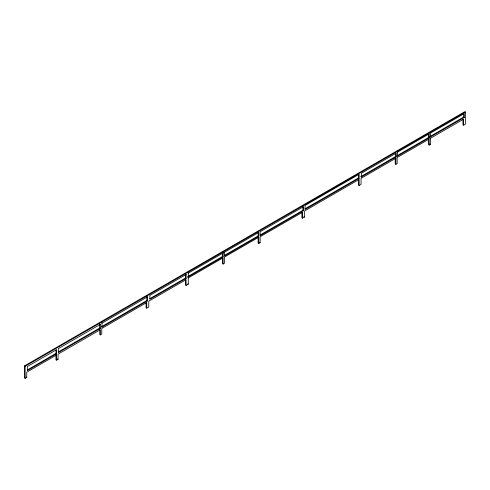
<?xml version="1.0" encoding="UTF-8"?>
<svg xmlns="http://www.w3.org/2000/svg" width="490" height="490" viewBox="0 0 490 490"><rect width="100%" height="100%" fill="white"/><g stroke="black" fill="none" stroke-linecap="round" stroke-linejoin="round"><path stroke-width="0.73" d="M55.958 355.348L55.958 359.801L56.607 360.181L56.607 354.981L26.766 372.21L26.766 377.41L25.155 378.341L24.5 377.962L24.5 365.889L464.845 111.659L465.5 112.038L465.5 124.111L463.62 125.195L462.964 124.815L462.964 119.536M24.5 365.889L25.155 366.269L465.5 112.038M396.918 151.735L397.574 152.114L429.185 133.862L429.185 137.917L397.574 156.163L396.918 155.789L428.53 137.537L429.185 137.917M187.639 272.746L188.295 273.12L258.793 232.419L258.793 236.272L224.414 256.123L224.414 252.264M186.151 274.474L149.848 295.433L149.848 299.372L186.151 278.412L186.151 274.474L185.496 274.094L185.496 278.038L149.854 298.618M101.35 322.757L102.006 323.137L147.459 296.897L147.459 300.921L102.006 327.161L101.35 326.781L146.804 300.542L147.459 300.921M100.352 324.368L58.383 348.592L58.383 352.616L100.352 328.392L100.352 324.368L99.697 323.988M464.306 117.441L463.65 117.067L429.742 136.643L430.398 137.022L464.306 117.441L464.306 113.588L430.398 133.164L430.398 137.022M223.121 256.87L222.472 256.49L187.639 276.599L188.295 276.979L223.121 256.87L223.121 253.012M224.426 255.364L258.144 235.898L258.793 236.272M305.068 208.783L358.502 177.931L359.152 178.311L359.152 174.25L305.062 205.482L305.062 209.542L359.152 178.311M396.196 156.929L395.54 156.549L360.689 176.669L361.344 177.049L396.196 156.929L396.196 153.156L361.344 173.276L361.344 177.049M260.159 234.973L302.851 210.326L303.506 210.706L303.506 206.682L260.159 231.709L260.159 235.733L303.506 210.706M58.39 351.863L99.697 328.012L100.352 328.392M27.385 369.895L55.995 353.376L56.644 353.755L56.644 349.646L27.385 366.538L27.385 370.648L56.644 353.755M187.639 277.548L188.295 277.928L223.121 257.82L223.121 264.043L222.472 263.669L222.472 258.132M428.53 138.664L428.53 144.697L429.185 145.077L429.185 139.038L397.163 157.529L397.163 163.562L395.871 164.309L395.871 158.282L361.063 178.372L361.063 184.405L359.152 185.508L358.502 185.128L358.502 179.848M429.742 137.96L430.398 138.339L463.62 119.162L463.62 125.195M56.607 360.181L58.059 359.341L58.059 354.148L100.389 329.709L100.389 334.903L99.733 334.529L99.733 329.329M100.389 334.903L101.785 334.1L101.785 328.478L146.731 302.532L146.731 308.149L146.075 307.775L146.075 302.857M146.731 308.149L148.77 306.973L148.77 301.185L186.09 279.643L186.09 285.425L185.434 285.051L185.434 279.263M186.09 285.425L188.295 284.151L188.295 277.928M223.121 264.043L224.414 263.295L224.414 257.072L258.793 237.221L258.793 243.45L260.159 242.66L260.159 236.731L302.532 212.268L302.532 218.197L301.877 217.823L301.877 212.629M302.532 218.197L304.468 217.082L304.468 211.043L359.152 179.469L359.152 185.508M429.185 145.077L430.398 144.372L430.398 138.339M429.185 133.862L428.53 133.488L428.53 137.537M429.742 143.999L430.398 144.372M395.871 158.282L395.216 157.903L395.216 163.936L395.871 164.309M303.812 216.703L304.468 217.082M259.504 242.287L260.159 242.66M258.793 243.45L258.144 243.071L258.144 237.54M185.496 278.038L186.151 278.412M187.639 283.777L188.295 284.151M147.459 296.897L146.804 296.517L146.804 300.542M55.958 354.607L56.607 354.981M57.404 358.968L58.059 359.341M26.117 377.031L26.766 377.41M463.65 113.208L463.65 117.067M397.574 152.114L397.574 156.163M395.54 152.776L395.54 156.549M358.502 173.877L358.502 177.931M302.851 206.302L302.851 210.326M258.144 232.683L258.144 235.898M222.472 253.281L222.472 256.49M188.295 273.12L188.295 276.979M102.006 323.137L102.006 327.161M99.697 324.656L99.697 328.012M55.995 349.952L55.995 353.376M25.155 366.269L25.155 378.341"/></g></svg>
